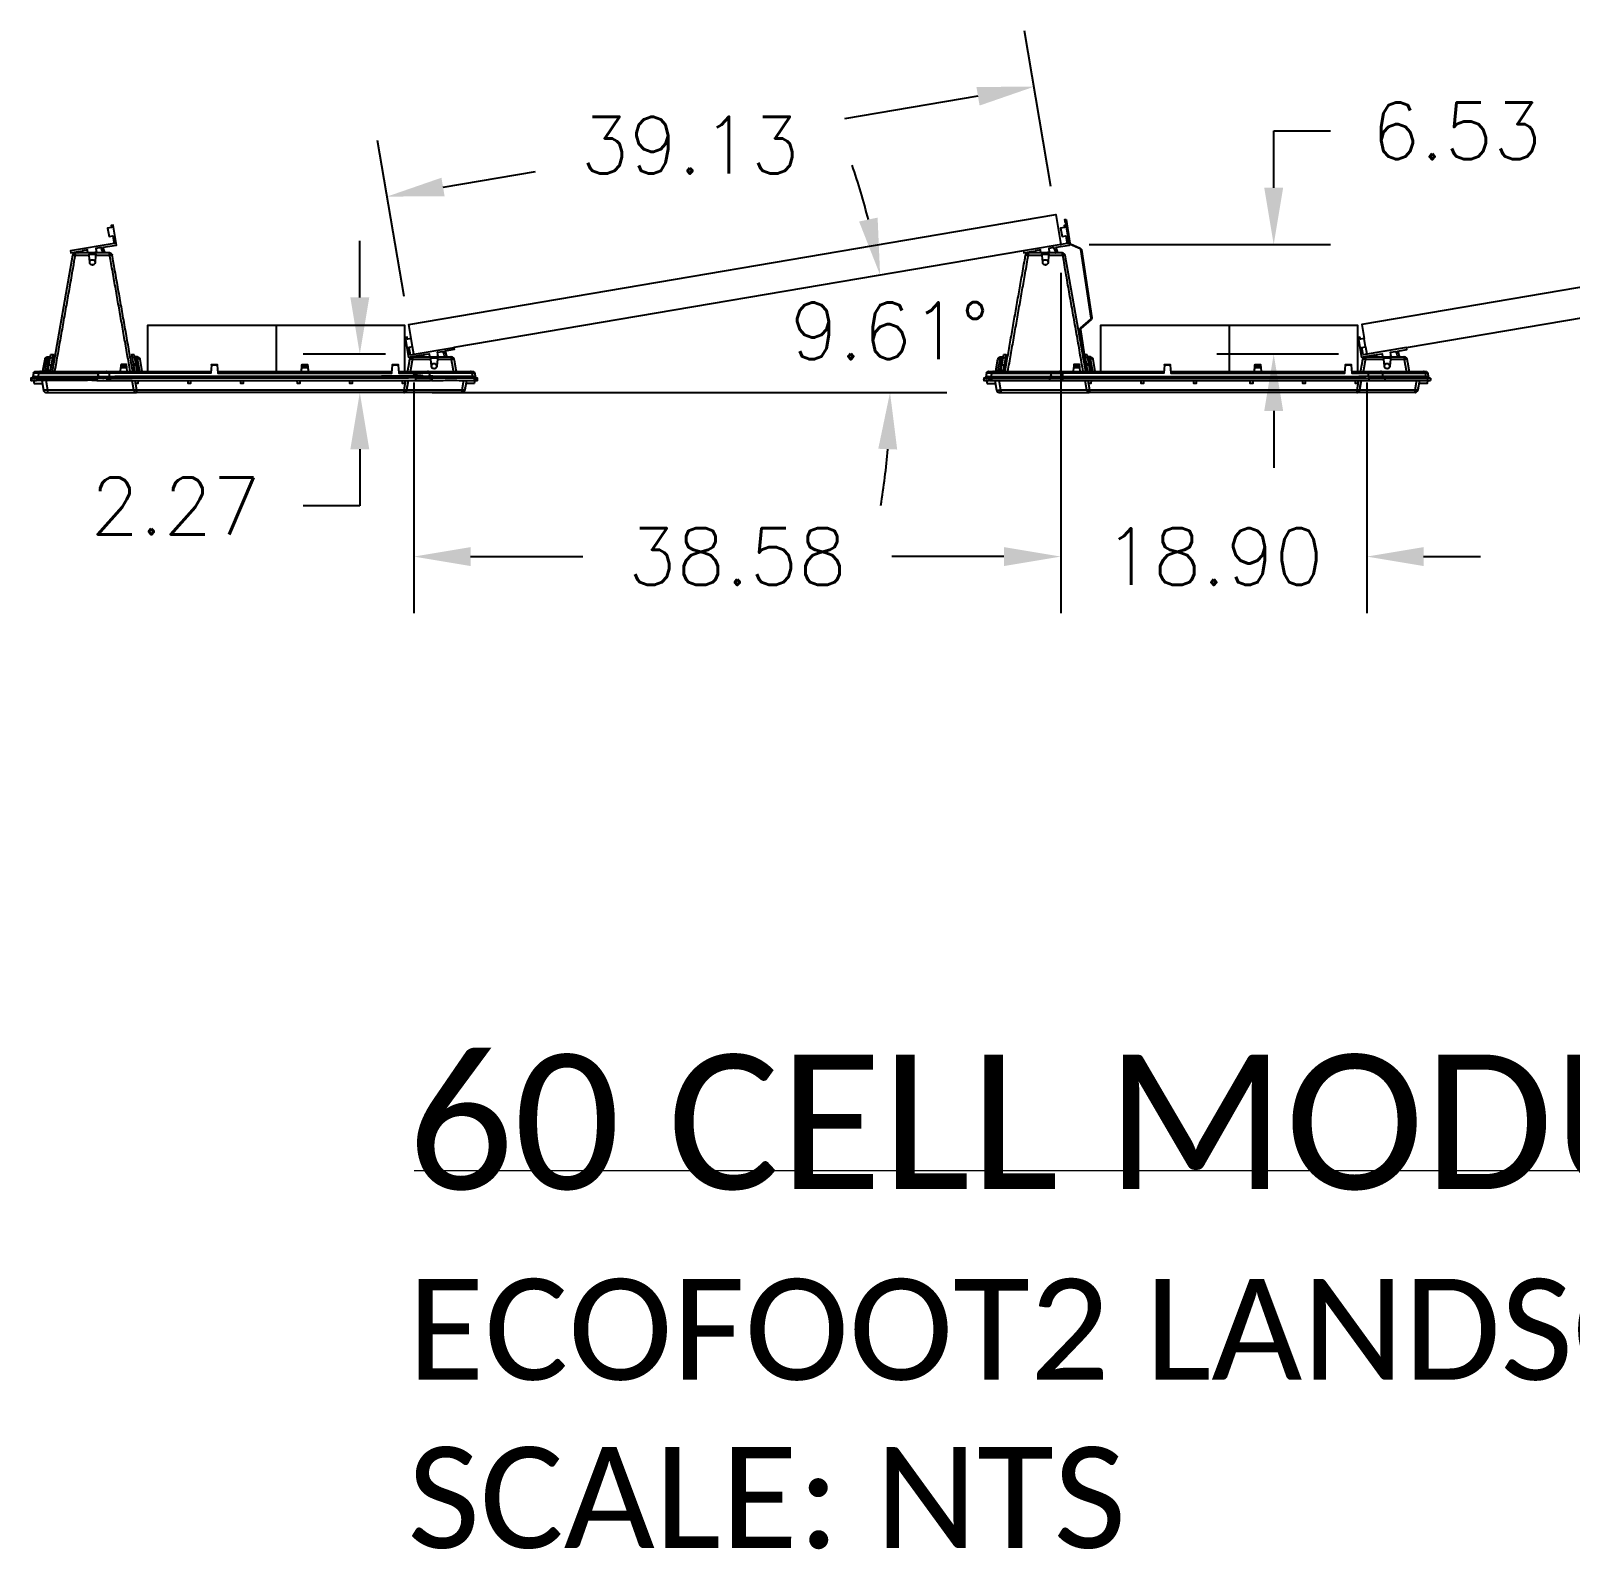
# Model space of a CAD drawing. Header units: feet. Extents: x 1518 to 2565, y 62 to 679.
# Drawn here: x 2068.6 to 2160.1, y 387.2 to 477.5 of the extents above; entities that cross this region are included whole.
import ezdxf

# ---------------------------------------------------------------- set-up
doc = ezdxf.new("R2010")
doc.units = ezdxf.units.FT
doc.header["$LTSCALE"] = 50
doc.header["$MEASUREMENT"] = 0
doc.layers.add('T-TEXT', color=1, linetype='Continuous', lineweight=20)
doc.styles.add('mytext', font='romans.shx')
doc.dimstyles.new('DECIMAL', dxfattribs={"dimscale": 27, "dimtxt": 0.125, "dimasz": 0.125, "dimexe": 0.125, "dimexo": 0.0625, "dimgap": 0.09, "dimtad": 0, "dimtih": 1, "dimtoh": 1, "dimzin": 4, "dimdsep": 46, "dimtxsty": 'mytext', "dimcen": 0, "dimazin": 3, "dimtfac": 1, "dimtofl": 0, "dimtmove": 0, "dimatfit": 3, "dimldrblk": 'DOT', "dimfxl": 1, "dimtolj": 1, "dimtzin": 0, "dimarcsym": 0})

# ---------------------------------------------------------------- blocks, each defined once
blk = doc.blocks.new('Z1')
at = {"color": 1, "linetype": 'Continuous'}
for p, q in [((20.858, -7.903), (54.724, -2.151)), ((-46.338, -6.576), (-46.338, -9.326)), ((10.302, -6.576), (10.302, -9.326)), ((18.417, -7.861), (18.492, -8.304)), ((-59.706, -8.951), (-59.765, -9.285)), ((-59.632, -8.524), (-59.759, -8.524)), ((-55.589, -9.326), (-55.568, -9.087)), ((-55.569, -9.096), (-55.209, -9.096)), ((-55.213, -9.046), (-55.564, -9.046)), ((-54.749, -8.524), (-54.875, -8.524)), ((-54.815, -8.869), (-54.688, -8.869)), ((-54.673, -8.951), (-54.801, -8.951)), ((-50.189, -9.096), (-50.189, -9.096)), ((-44.809, -9.096), (-44.449, -9.096)), ((-44.453, -9.046), (-44.804, -9.046)), ((-39.429, -9.096), (-39.429, -9.096)), ((-38.198, -8.451), (-35.95, -8.451)), ((-3.066, -8.951), (-3.125, -9.285)), ((-2.992, -8.524), (-3.119, -8.524)), ((1.051, -9.326), (1.072, -9.087)), ((1.071, -9.096), (1.431, -9.096)), ((1.427, -9.046), (1.076, -9.046)), ((1.891, -8.524), (1.765, -8.524)), ((1.825, -8.869), (1.952, -8.869)), ((1.967, -8.951), (1.839, -8.951)), ((6.451, -9.096), (6.451, -9.096)), ((11.831, -9.096), (12.191, -9.096)), ((17.211, -9.096), (17.211, -9.096)), ((18.442, -8.451), (20.69, -8.451)), ((-60.268, -9.856), (-60.167, -10.431)), ((-59.896, -10.431), (-59.997, -9.856)), ((-49.809, -9.326), (-39.449, -9.326)), ((6.831, -9.326), (17.191, -9.326)), ((17.591, -9.326), (18.585, -9.326)), ((19.553, -9.731), (19.555, -9.856)), ((19.553, -9.731), (22.104, -9.731)), ((22.104, -9.731), (22.106, -9.856)), ((22.266, -9.731), (22.268, -9.856)), ((-54.789, -10.431), (-59.896, -10.431)), ((-59.896, -10.576), (-54.66, -10.576))]:
    blk.add_line(p, q, dxfattribs=at)
for points in [[(-38.307, -7.368), (-38.449, -6.53), (0, 0), (0.301, -1.775)], [(56.941, -1.775), (56.64, 0), (18.191, -6.53), (18.333, -7.368)], [(-57.52, -2.281), (-57.55, -2.102), (-57.866, -2.156), (-57.871, -2.281)], [(-0.88, -2.281), (-0.91, -2.102), (-1.226, -2.156), (-1.231, -2.281)], [(-53.963, -9.326), (-53.963, -6.576), (-46.338, -6.576), (-38.713, -6.576), (-38.713, -9.326)], [(-38.223, -7.861), (-38.307, -7.368), (-38.534, -7.406), (-38.555, -7.283), (-38.673, -7.303), (-38.473, -8.481), (-37.677, -8.346), (-37.682, -8.451)], [(2.677, -9.326), (2.677, -6.576), (10.302, -6.576), (17.927, -6.576), (17.927, -9.326)], [(17.967, -7.303), (18.167, -8.481), (18.963, -8.346), (18.958, -8.451)], [(-38.148, -8.304), (-38.223, -7.861), (-38.45, -7.899), (-38.375, -8.343), (-35.782, -7.903)], [(-59.94, -8.467), (-59.943, -8.591), (-59.82, -8.591), (-59.791, -8.467)], [(-59.584, -8.951), (-59.706, -8.951), (-59.834, -8.951), (-59.759, -8.524), (-59.722, -8.317), (-59.595, -8.317), (-59.632, -8.524), (-59.707, -8.951)], [(-50.177, -8.962), (-50.218, -9.433), (-56.232, -9.433), (-56.232, -9.326)], [(-55.189, -9.326), (-55.209, -9.096), (-55.213, -9.046), (-55.22, -8.97), (-55.558, -8.97)], [(-54.735, -9.326), (-54.801, -8.951), (-54.923, -8.951)], [(-54.8, -8.951), (-54.815, -8.869), (-54.875, -8.524), (-54.912, -8.317), (-54.785, -8.317), (-54.749, -8.524), (-54.688, -8.869), (-54.673, -8.951), (-54.607, -9.326)], [(-54.717, -8.467), (-54.687, -8.591), (-54.558, -9.326)], [(-49.841, -8.962), (-50.177, -8.962), (-50.173, -8.921), (-49.844, -8.921), (-49.841, -8.962), (-49.799, -9.433), (-39.458, -9.433), (-39.417, -8.962)], [(-44.798, -8.97), (-44.793, -8.921), (-44.464, -8.921), (-44.46, -8.97)], [(-39.081, -8.962), (-39.417, -8.962), (-39.413, -8.921), (-39.084, -8.921), (-39.081, -8.962), (-39.039, -9.433), (-38.055, -9.433), (-38.055, -9.326)], [(-37.561, -8.451), (-37.556, -8.326), (-37.241, -8.272), (-37.21, -8.451)], [(-3.3, -8.467), (-3.303, -8.591), (-3.18, -8.591), (-3.151, -8.467)], [(-2.944, -8.951), (-3.066, -8.951), (-3.194, -8.951), (-3.119, -8.524), (-3.082, -8.317), (-2.955, -8.317), (-2.992, -8.524), (-3.067, -8.951)], [(6.463, -8.962), (6.422, -9.433), (0.408, -9.433), (0.408, -9.326)], [(1.451, -9.326), (1.431, -9.096), (1.427, -9.046), (1.42, -8.97), (1.082, -8.97)], [(1.905, -9.326), (1.839, -8.951), (1.717, -8.951)], [(1.84, -8.951), (1.825, -8.869), (1.765, -8.524), (1.728, -8.317), (1.855, -8.317), (1.891, -8.524), (1.952, -8.869), (1.967, -8.951), (2.033, -9.326)], [(1.923, -8.467), (1.953, -8.591), (2.082, -9.326)], [(6.799, -8.962), (6.463, -8.962), (6.467, -8.921), (6.796, -8.921), (6.799, -8.962), (6.841, -9.433), (17.182, -9.433), (17.223, -8.962)], [(12.187, -9.046), (11.836, -9.046), (11.842, -8.97), (12.18, -8.97), (12.187, -9.046), (12.191, -9.096), (12.211, -9.326)], [(11.842, -8.97), (11.847, -8.921), (12.176, -8.921), (12.18, -8.97)], [(17.559, -8.962), (17.223, -8.962), (17.227, -8.921), (17.556, -8.921), (17.559, -8.962), (17.601, -9.433), (18.585, -9.433), (18.585, -9.326), (19.317, -9.326)], [(19.079, -8.451), (19.084, -8.326), (19.399, -8.272), (19.43, -8.451)], [(-60.753, -9.856), (-60.719, -10.051), (-60.234, -10.051)], [(-54.542, -9.856), (-54.544, -10.051), (-54.684, -10.051), (-54.685, -9.856)], [(-51.418, -9.856), (-51.42, -10.051), (-51.56, -10.051), (-51.561, -9.856)], [(-48.294, -9.856), (-48.296, -10.051), (-48.436, -10.051), (-48.437, -9.856)], [(-44.932, -9.856), (-44.933, -10.051), (-45.073, -10.051), (-45.075, -9.856)], [(-41.808, -9.856), (-41.809, -10.051), (-41.949, -10.051), (-41.951, -9.856)], [(-39.049, -9.326), (-38.055, -9.326), (-37.323, -9.326)], [(-38.684, -9.856), (-38.685, -10.051), (-38.825, -10.051), (-38.827, -9.856)], [(-38.651, -9.856), (-38.752, -10.431), (-38.752, -10.576)], [(-34.533, -9.856), (-34.568, -10.051), (-35.053, -10.051)], [(-4.113, -9.856), (-4.079, -10.051), (-3.594, -10.051)], [(2.098, -9.856), (2.096, -10.051), (1.956, -10.051), (1.955, -9.856)], [(5.222, -9.856), (5.22, -10.051), (5.08, -10.051), (5.079, -9.856)], [(8.346, -9.856), (8.344, -10.051), (8.204, -10.051), (8.203, -9.856)], [(11.708, -9.856), (11.707, -10.051), (11.567, -10.051), (11.565, -9.856)], [(14.832, -9.856), (14.831, -10.051), (14.691, -10.051), (14.689, -9.856)], [(17.956, -9.856), (17.955, -10.051), (17.815, -10.051), (17.813, -9.856)], [(17.989, -9.856), (17.888, -10.431), (17.888, -10.576)], [(22.107, -9.856), (22.072, -10.051), (21.587, -10.051)]]:
    blk.add_lwpolyline(points, dxfattribs=at)
for points in [[(-56.517, -2.281, 0.069145), (-56.566, -2.083), (-56.621, -1.944), (-55.825, -1.809), (-56.025, -0.631), (-56.143, -0.651), (-56.123, -0.774), (-56.349, -0.813), (-56.266, -1.306), (-56.039, -1.267), (-55.963, -1.711), (-58.556, -2.151), (-58.536, -2.27), (-57.987, -2.176), (-57.991, -2.281)], [(0.123, -2.281, 0.069145), (0.074, -2.083), (0.019, -1.944), (0.815, -1.809), (0.615, -0.631), (0.497, -0.651), (0.517, -0.774), (0.291, -0.813), (0.374, -1.306), (0.601, -1.267), (0.677, -1.711), (-1.916, -2.151), (-1.896, -2.27), (-1.347, -2.176), (-1.351, -2.281)], [(-58.249, -2.281, 0.36397), (-58.436, -2.438), (-59.65, -9.326)], [(-57.448, -2.438), (-58.288, -2.438, 0.16314), (-58.436, -2.438)], [(-57.413, -2.842, 0.003531), (-57.412, -2.835, -0.956522), (-57.095, -2.835, 0.003531), (-57.095, -2.842)], [(-56.072, -2.438, 0.16314), (-56.219, -2.438), (-57.06, -2.438)], [(-1.916, -2.151), (-35.782, -7.903), (-35.762, -8.021), (-36.311, -8.114), (-36.256, -8.253, -0.069145), (-36.208, -8.451)], [(-0.808, -2.438), (-1.648, -2.438, 0.16314), (-1.796, -2.438)], [(-0.773, -2.842, 0.003531), (-0.772, -2.835, -0.956522), (-0.455, -2.835, 0.003531), (-0.455, -2.842)], [(0.568, -2.438, 0.16314), (0.421, -2.438), (-0.42, -2.438)], [(1.783, -9.326), (0.568, -2.438, 0.36397), (0.381, -2.281)], [(20.432, -8.451, 0.069145), (20.384, -8.253), (20.329, -8.114), (20.878, -8.021), (20.858, -7.903), (18.265, -8.343), (18.19, -7.899), (18.417, -7.861), (18.333, -7.368), (18.106, -7.406), (18.085, -7.283), (17.967, -7.303)], [(-60.242, -9.326, 0.36397), (-60.193, -9.285), (-60.071, -8.591), (-60.068, -8.574, -0.36397), (-59.94, -8.467), (-59.791, -8.467, 0.36397), (-59.742, -8.426)], [(-60.065, -9.326), (-60.065, -9.285), (-59.942, -9.285), (-59.942, -9.326, 0.36397), (-59.893, -9.285, -0.16314), (-59.942, -9.285), (-59.82, -8.591, 0.16314), (-59.771, -8.591)], [(-59.778, -9.326, 0.060189), (-59.765, -9.285, 0.16314), (-59.893, -9.285), (-59.834, -8.951)], [(-54.435, -9.326), (-54.565, -8.591), (-54.568, -8.467), (-54.717, -8.467, -0.36397), (-54.766, -8.426)], [(-54.437, -8.591, 0.16314), (-54.565, -8.591), (-54.687, -8.591, -0.16314), (-54.737, -8.591)], [(-54.568, -8.467, -0.36397), (-54.44, -8.574), (-54.437, -8.591), (-54.307, -9.326)], [(-37.138, -8.608), (-38.238, -8.608, 0.16314), (-38.385, -8.608)], [(-37.103, -9.012, 0.003531), (-37.103, -9.005, -0.956522), (-36.785, -9.005, 0.003531), (-36.785, -9.012)], [(-35.763, -8.608, 0.16314), (-35.911, -8.608), (-36.75, -8.608)], [(-3.602, -9.326, 0.36397), (-3.553, -9.285), (-3.431, -8.591), (-3.428, -8.574, -0.36397), (-3.3, -8.467), (-3.151, -8.467, 0.36397), (-3.102, -8.426)], [(-3.425, -9.326), (-3.425, -9.285), (-3.302, -9.285), (-3.302, -9.326, 0.36397), (-3.253, -9.285, -0.16314), (-3.302, -9.285), (-3.18, -8.591, 0.16314), (-3.131, -8.591)], [(-3.138, -9.326, 0.060189), (-3.125, -9.285, 0.16314), (-3.253, -9.285), (-3.194, -8.951)], [(2.205, -9.326), (2.075, -8.591), (2.072, -8.467), (1.923, -8.467, -0.36397), (1.874, -8.426)], [(2.203, -8.591, 0.16314), (2.075, -8.591), (1.953, -8.591, -0.16314), (1.903, -8.591)], [(2.072, -8.467, -0.36397), (2.2, -8.574), (2.203, -8.591), (2.333, -9.326)], [(19.502, -8.608), (18.402, -8.608, 0.16314), (18.255, -8.608)], [(19.537, -9.012, 0.003531), (19.537, -9.005, -0.956522), (19.855, -9.005, 0.003531), (19.855, -9.012)], [(20.877, -8.608, 0.16314), (20.729, -8.608), (19.89, -8.608)], [(-35.191, -9.856), (-35.292, -10.431), (-38.58, -10.431, -0.36397), (-38.752, -10.576), (-54.617, -10.576), (-54.617, -10.431), (-54.718, -9.856)], [(-38.548, -10.25, 0.058227), (-38.536, -10.21), (-38.474, -9.856)], [(-3.628, -9.856), (-3.527, -10.431, 0.36397), (-3.354, -10.576), (-3.256, -10.576)], [(2.023, -10.576, -0.36397), (1.851, -10.431), (-3.256, -10.431), (-3.357, -9.856)], [(21.449, -9.856), (21.348, -10.431), (18.06, -10.431, -0.36397), (17.888, -10.576), (2.023, -10.576), (2.023, -10.431), (1.922, -9.856)], [(18.092, -10.25, 0.058227), (18.104, -10.21), (18.166, -9.856)]]:
    blk.add_lwpolyline(points, format="xyb", dxfattribs=at)
for points in [[(0.617, -0.284), (0.832, -1.696, 0.258618), (0.871, -1.747), (1.461, -2.001, -0.258618), (1.523, -2.081), (2.142, -6.147, -0.258618), (2.107, -6.241), (1.489, -6.772, 0.258618), (1.466, -6.832), (1.75, -8.694), (1.673, -8.705), (1.641, -8.494), (1.675, -8.489), (1.702, -8.667), (1.712, -8.665), (1.433, -6.837, -0.258618), (1.467, -6.746), (2.085, -6.216, 0.258618), (2.109, -6.152), (1.489, -2.086, 0.258618), (1.448, -2.032), (0.858, -1.778, -0.258618), (0.798, -1.701), (0.588, -0.322), (0.579, -0.324), (0.606, -0.502), (0.572, -0.507), (0.54, -0.295)], [(-57.448, -2.438), (-57.455, -2.358), (-57.053, -2.358), (-57.06, -2.438), (-57.094, -2.828, 0.010708), (-57.095, -2.849, -0.956522), (-57.412, -2.849, 0.010708), (-57.414, -2.828)], [(-0.808, -2.438), (-0.815, -2.358), (-0.413, -2.358), (-0.42, -2.438), (-0.454, -2.828, 0.010708), (-0.455, -2.849, -0.956522), (-0.772, -2.849, 0.010708), (-0.774, -2.828)], [(-37.138, -8.608), (-37.145, -8.528), (-36.743, -8.528), (-36.75, -8.608), (-36.784, -8.998, 0.010708), (-36.785, -9.019, -0.956522), (-37.103, -9.019, 0.010708), (-37.104, -8.998)], [(19.502, -8.608), (19.495, -8.528), (19.897, -8.528), (19.89, -8.608), (19.856, -8.998, 0.010708), (19.855, -9.019, -0.956522), (19.537, -9.019, 0.010708), (19.536, -8.998)]]:
    blk.add_lwpolyline(points, format="xyb", close=True, dxfattribs=at)
at = {"color": 1, "linetype": 'Continuous', "flags": 128}
for points in [[(-56.638, -2.281), (-56.649, -2.219), (-56.677, -2.127), (-56.742, -1.965), (-57.057, -2.018), (-57.019, -2.245), (-57.23, -2.281)], [(0.002, -2.281), (-0.009, -2.219), (-0.037, -2.127), (-0.102, -1.965), (-0.417, -2.018), (-0.379, -2.245), (-0.59, -2.281)], [(-36.92, -8.451), (-36.709, -8.415), (-36.748, -8.188), (-36.432, -8.135), (-36.368, -8.297), (-36.339, -8.389), (-36.329, -8.451)], [(19.72, -8.451), (19.931, -8.415), (19.892, -8.188), (20.208, -8.135), (20.272, -8.297), (20.301, -8.389), (20.311, -8.451)], [(-38.479, -9.856), (-38.58, -10.431), (-38.584, -10.436), (-38.595, -10.44), (-38.611, -10.443), (-38.632, -10.443), (-38.658, -10.443), (-38.688, -10.44), (-38.719, -10.436), (-38.752, -10.431), (-54.617, -10.431), (-54.65, -10.436), (-54.681, -10.44), (-54.711, -10.443), (-54.737, -10.443), (-54.758, -10.443), (-54.774, -10.44), (-54.785, -10.436), (-54.789, -10.431), (-54.891, -9.856)], [(18.161, -9.856), (18.06, -10.431), (18.056, -10.436), (18.045, -10.44), (18.029, -10.443), (18.008, -10.443), (17.982, -10.443), (17.952, -10.44), (17.921, -10.436), (17.888, -10.431), (2.023, -10.431), (1.99, -10.436), (1.959, -10.44), (1.929, -10.443), (1.903, -10.443), (1.882, -10.443), (1.866, -10.44), (1.855, -10.436), (1.851, -10.431), (1.749, -9.856)], [(-54.657, -10.571), (-54.658, -10.573), (-54.66, -10.576), (-54.66, -10.571)], [(-35.12, -10.431), (-35.124, -10.436), (-35.135, -10.44), (-35.151, -10.443), (-35.172, -10.443), (-35.198, -10.443), (-35.228, -10.44), (-35.259, -10.436), (-35.292, -10.431), (-35.292, -10.576)], [(1.983, -10.571), (1.982, -10.573), (1.98, -10.576), (1.98, -10.571)], [(21.52, -10.431), (21.516, -10.436), (21.505, -10.44), (21.489, -10.443), (21.468, -10.443), (21.442, -10.443), (21.412, -10.44), (21.381, -10.436), (21.348, -10.431), (21.348, -10.576)]]:
    blk.add_lwpolyline(points, dxfattribs=at)
at = {"color": 1, "linetype": 'Continuous'}
for centre, radius, start, end in [((-57.254, -2.356), 0.62, 261.10669, 278.89331), ((-0.614, -2.356), 0.62, 261.1063, 278.8937), ((-36.944, -8.526), 0.62, 261.10626, 278.89374), ((19.696, -8.526), 0.62, 261.10633, 278.89367), ((-34.372, -9.601), 0.13, 190, 269.03818), ((-54.617, -10.401), 0.175, 190, 270), ((-38.538, -10.217), 0.00775, 71.46881, 108.53119), ((18.102, -10.217), 0.00775, 71.46881, 108.53119)]:
    blk.add_arc(centre, radius, start, end, dxfattribs=at)
for points, weights, degree, knots in [([(-54.857, -9.326), (-55.464, -5.882), (-56.072, -2.438), (-56.099, -2.281), (-56.259, -2.281), (-57.254, -2.281), (-58.249, -2.281), (-58.282, -2.281), (-58.288, -2.438), (-58.895, -5.882), (-59.503, -9.326)], [1, 1, 1, 0.766044443119, 1, 1, 1, 0.766044443119, 1, 1, 1], 2, [0, 0, 0, 1, 1, 2.396263, 2.396263, 3.396263, 3.396263, 4.792527, 4.792527, 5.792527, 5.792527, 5.792527]), ([(-55.005, -9.326), (-55.612, -5.882), (-56.219, -2.438), (-56.225, -2.281), (-56.259, -2.281)], [1, 1, 1, 0.766044443119, 1], 2, [0, 0, 0, 1, 1, 2.396263, 2.396263, 2.396263]), ([(-3.01, -9.326), (-2.403, -5.882), (-1.796, -2.438), (-1.768, -2.281), (-1.609, -2.281), (-1.642, -2.281), (-1.648, -2.438), (-2.255, -5.882), (-2.863, -9.326)], [1, 1, 1, 0.766044443119, 1, 0.766044443119, 1, 1, 1], 2, [0, 0, 0, 1, 1, 2.396263, 2.396263, 3.792527, 3.792527, 4.792527, 4.792527, 4.792527]), ([(1.635, -9.326), (1.028, -5.882), (0.421, -2.438), (0.415, -2.281), (0.381, -2.281), (-0.614, -2.281), (-1.609, -2.281)], [1, 1, 1, 0.766044443119, 1, 1, 1], 2, [0, 0, 0, 1, 1, 2.396263, 2.396263, 3.396263, 3.396263, 3.396263]), ([(-60.193, -9.285), (-60.194, -9.293), (-60.065, -9.285), (-60.004, -8.938), (-59.943, -8.591), (-60.007, -8.57), (-60.071, -8.591)], [1, 0.717688543035, 1, 1, 1, 0.948150802533, 1], 2, [0, 0, 0, 1.540638, 1.540638, 2.540638, 2.540638, 3.187499, 3.187499, 3.187499]), ([(-38.512, -9.326), (-38.449, -8.967), (-38.385, -8.608), (-38.358, -8.451), (-38.198, -8.451), (-38.232, -8.451), (-38.238, -8.608), (-38.301, -8.967), (-38.364, -9.326)], [1, 1, 1, 0.766044443119, 1, 0.766044443119, 1, 1, 1], 2, [0, 0, 0, 1, 1, 2.396263, 2.396263, 3.792527, 3.792527, 4.792527, 4.792527, 4.792527]), ([(-35.784, -9.326), (-35.847, -8.967), (-35.911, -8.608), (-35.916, -8.451), (-35.95, -8.451), (-35.791, -8.451), (-35.763, -8.608), (-35.7, -8.967), (-35.636, -9.326)], [1, 1, 1, 0.766044443119, 1, 0.766044443119, 1, 1, 1], 2, [0, 0, 0, 1, 1, 2.396263, 2.396263, 3.792527, 3.792527, 4.792527, 4.792527, 4.792527]), ([(-3.553, -9.285), (-3.554, -9.293), (-3.425, -9.285), (-3.364, -8.938), (-3.303, -8.591), (-3.367, -8.57), (-3.431, -8.591)], [1, 0.717688543035, 1, 1, 1, 0.948150802533, 1], 2, [0, 0, 0, 1.540638, 1.540638, 2.540638, 2.540638, 3.187499, 3.187499, 3.187499]), ([(18.128, -9.326), (18.191, -8.967), (18.255, -8.608), (18.282, -8.451), (18.442, -8.451), (18.408, -8.451), (18.402, -8.608), (18.339, -8.967), (18.276, -9.326)], [1, 1, 1, 0.766044443119, 1, 0.766044443119, 1, 1, 1], 2, [0, 0, 0, 1, 1, 2.396263, 2.396263, 3.792527, 3.792527, 4.792527, 4.792527, 4.792527]), ([(20.856, -9.326), (20.793, -8.967), (20.729, -8.608), (20.724, -8.451), (20.69, -8.451), (20.849, -8.451), (20.877, -8.608), (20.94, -8.967), (21.004, -9.326)], [1, 1, 1, 0.766044443119, 1, 0.766044443119, 1, 1, 1], 2, [0, 0, 0, 1, 1, 2.396263, 2.396263, 3.792527, 3.792527, 4.792527, 4.792527, 4.792527]), ([(-60.753, -9.433), (-60.765, -9.497), (-60.776, -9.56), (-60.787, -9.624), (-60.798, -9.688), (-60.848, -9.73), (-60.913, -9.731), (-60.914, -9.773), (-60.914, -9.814), (-60.915, -9.856), (-60.914, -9.856), (-60.912, -9.856), (-60.901, -9.856), (-60.88, -9.856), (-60.848, -9.856), (-60.821, -9.856), (-60.804, -9.856), (-60.777, -9.856), (-60.736, -9.856), (-60.67, -9.856), (-60.607, -9.856), (-60.553, -9.856), (-60.552, -9.814), (-60.552, -9.773), (-60.551, -9.731), (-59.366, -9.731), (-58.18, -9.731), (-56.994, -9.731), (-56.942, -9.72), (-56.908, -9.677), (-56.909, -9.624), (-56.726, -9.626), (-56.494, -9.626), (-56.245, -9.624), (-56.241, -9.56), (-56.237, -9.497), (-56.232, -9.433), (-56.481, -9.431), (-56.713, -9.431), (-56.896, -9.433)], [1, 1, 1, 1, 0.847608414709, 0.847608414709, 1, 1, 1, 1, 1, 1, 1, 1, 1, 1, 1, 1, 1, 1, 1, 1, 1, 1, 1, 1, 1, 1, 0.847507668467, 0.847507668467, 1, 0.956274214616, 0.956274214616, 1, 1, 1, 1, 0.956274214616, 0.956274214616, 1], 3, [0, 0, 0, 0, 1, 1, 1, 2.379476, 2.379476, 2.379476, 3.379476, 3.379476, 3.379476, 3.629975, 3.795632, 3.880249, 4.379476, 4.379476, 4.379476, 4.629379, 4.79446, 4.879451, 5.379476, 5.379476, 5.379476, 6.379476, 6.379476, 6.379476, 7.379476, 7.379476, 7.379476, 8.759428, 8.759428, 8.759428, 9.487815, 9.487815, 9.487815, 10.487815, 10.487815, 10.487815, 11.216202, 11.216202, 11.216202, 11.216202]), ([(-60.913, -9.731), (-60.911, -9.731), (-60.908, -9.731), (-60.881, -9.731), (-60.829, -9.731), (-60.748, -9.731), (-60.654, -9.731), (-60.586, -9.731), (-60.551, -9.731), (-60.499, -9.72), (-60.465, -9.677), (-60.466, -9.624), (-59.281, -9.624), (-58.095, -9.624), (-56.909, -9.624), (-56.905, -9.56), (-56.901, -9.497), (-56.896, -9.433)], [1, 1, 1, 1, 1, 1, 1, 1, 1, 0.847507668467, 0.847507668467, 1, 1, 1, 1, 1, 1, 1], 3, [0, 0, 0, 0, 0.141275, 0.284533, 0.483576, 0.688392, 0.8429, 1, 1, 1, 2.379951, 2.379951, 2.379951, 3.379951, 3.379951, 3.379951, 4.379951, 4.379951, 4.379951, 4.379951]), ([(-60.787, -9.624), (-60.788, -9.628), (-60.466, -9.624), (-60.45, -9.529), (-60.433, -9.433), (-58.665, -9.433), (-56.896, -9.433), (-56.899, -9.343), (-56.81, -9.326)], [1, 0.917666886894, 1, 1, 1, 1, 1, 0.763062833851, 1], 2, [0, 0, 0, 0.817256, 0.817256, 1.817256, 1.817256, 2.817256, 2.817256, 4.222771, 4.222771, 4.222771]), ([(-60.346, -9.326), (-60.435, -9.343), (-60.433, -9.433), (-60.753, -9.429), (-60.753, -9.433), (-60.735, -9.326), (-60.625, -9.326), (-60.486, -9.326), (-60.346, -9.326), (-58.578, -9.326), (-56.81, -9.326), (-56.521, -9.326), (-56.232, -9.326), (-53.221, -9.326), (-50.209, -9.326)], [1, 0.763062833851, 1, 0.917666886894, 1, 0.766044443119, 1, 1, 1, 1, 1, 1, 1, 1, 1], 2, [0, 0, 0, 1.405515, 1.405515, 2.222771, 2.222771, 3.619034, 3.619034, 4.619034, 4.619034, 5.619034, 5.619034, 6.619034, 6.619034, 7.619034, 7.619034, 7.619034]), ([(-34.413, -9.856), (-34.418, -9.856), (-34.431, -9.856), (-34.452, -9.856), (-34.478, -9.856), (-34.503, -9.856), (-34.524, -9.856), (-34.534, -9.856), (-34.525, -9.856), (-34.502, -9.856), (-34.475, -9.856), (-34.45, -9.856), (-34.43, -9.856), (-34.419, -9.856), (-34.413, -9.856), (-34.408, -9.856), (-34.397, -9.856), (-34.386, -9.856), (-34.377, -9.856), (-34.373, -9.856), (-34.372, -9.856), (-34.372, -9.856), (-34.372, -9.814), (-34.373, -9.773), (-34.374, -9.731), (-34.376, -9.731), (-34.382, -9.731), (-34.42, -9.731), (-34.472, -9.731), (-34.515, -9.731), (-34.536, -9.731), (-34.596, -9.726), (-34.638, -9.683), (-34.643, -9.624), (-35.494, -9.624), (-36.344, -9.624), (-37.195, -9.624), (-37.201, -9.56), (-37.207, -9.497), (-37.214, -9.433), (-37.397, -9.429), (-37.703, -9.429), (-38.055, -9.433), (-38.048, -9.497), (-38.042, -9.56), (-38.036, -9.624), (-44.106, -9.624), (-50.175, -9.624), (-56.245, -9.624), (-56.245, -9.659), (-56.245, -9.695), (-56.245, -9.731), (-56.308, -9.731), (-56.433, -9.731), (-56.614, -9.731), (-56.768, -9.731), (-56.895, -9.731), (-56.961, -9.731), (-56.994, -9.731), (-56.995, -9.773), (-56.995, -9.814), (-56.996, -9.856), (-58.181, -9.856), (-59.367, -9.856), (-60.553, -9.856)], [1, 1, 1, 1, 1, 1, 1, 1, 1, 1, 1, 1, 1, 1, 1, 1, 1, 1, 1, 1, 1, 1, 1, 1, 1, 1, 1, 1, 1, 1, 1, 0.843685545483, 0.843685545483, 1, 1, 1, 1, 1, 1, 1, 0.917340571837, 0.917340571837, 1, 1, 1, 1, 1, 1, 1, 1, 1, 1, 1, 1, 1, 1, 1, 1, 1, 1, 1, 1, 1, 1, 1], 3, [0, 0, 0, 0, 0.180038, 0.438369, 0.599838, 0.799881, 1, 1, 1, 1.180357, 1.438824, 1.600133, 1.800076, 2, 2, 2, 2.180038, 2.438369, 2.599838, 2.799881, 3, 3, 3, 4, 4, 4, 4.287507, 4.568114, 4.785564, 5, 5, 5, 6.397869, 6.397869, 6.397869, 7.397869, 7.397869, 7.397869, 8.397869, 8.397869, 8.397869, 9.404406, 9.404406, 9.404406, 10.404406, 10.404406, 10.404406, 11.404406, 11.404406, 11.404406, 12.404406, 12.404406, 12.404406, 12.631449, 12.861487, 13.085048, 13.245839, 13.404406, 13.404406, 13.404406, 14.404406, 14.404406, 14.404406, 15.404406, 15.404406, 15.404406, 15.404406]), ([(-38.036, -9.856), (-38.019, -9.856), (-37.977, -9.856), (-37.92, -9.856), (-37.862, -9.856), (-37.809, -9.856), (-37.772, -9.856), (-37.754, -9.856), (-37.737, -9.856), (-37.697, -9.856), (-37.643, -9.856), (-37.589, -9.856), (-37.541, -9.856), (-37.507, -9.856), (-37.491, -9.856), (-37.476, -9.856), (-37.44, -9.856), (-37.393, -9.856), (-37.346, -9.856), (-37.305, -9.856), (-37.277, -9.856), (-37.263, -9.856), (-37.251, -9.856), (-37.221, -9.856), (-37.184, -9.856), (-37.147, -9.856), (-37.116, -9.856), (-37.096, -9.856), (-37.085, -9.856), (-36.235, -9.856), (-35.385, -9.856), (-34.534, -9.856), (-34.535, -9.814), (-34.535, -9.773), (-34.536, -9.731), (-35.386, -9.731), (-36.237, -9.731), (-37.087, -9.731), (-37.147, -9.726), (-37.19, -9.683), (-37.195, -9.624), (-37.378, -9.628), (-37.683, -9.628), (-38.036, -9.624), (-38.036, -9.659), (-38.036, -9.695), (-38.036, -9.731), (-44.106, -9.731), (-50.175, -9.731), (-56.245, -9.731), (-56.245, -9.773), (-56.245, -9.814), (-56.245, -9.856)], [1, 1, 1, 1, 1, 1, 1, 1, 1, 1, 1, 1, 1, 1, 1, 1, 1, 1, 1, 1, 1, 1, 1, 1, 1, 1, 1, 1, 1, 1, 1, 1, 1, 1, 1, 1, 1, 1, 0.843685545483, 0.843685545483, 1, 0.917340571837, 0.917340571837, 1, 1, 1, 1, 1, 1, 1, 1, 1, 1], 3, [0, 0, 0, 0, 0.180622, 0.439236, 0.60041, 0.800263, 1, 1, 1, 1.180338, 1.438824, 1.600138, 1.800079, 2, 2, 2, 2.18002, 2.438364, 2.599833, 2.799876, 3, 3, 3, 3.17972, 3.437948, 3.599567, 3.799702, 4, 4, 4, 5, 5, 5, 6, 6, 6, 7, 7, 7, 8.397869, 8.397869, 8.397869, 9.404406, 9.404406, 9.404406, 10.404406, 10.404406, 10.404406, 11.404406, 11.404406, 11.404406, 12.404406, 12.404406, 12.404406, 12.404406]), ([(-35.019, -9.856), (-35.069, -10.144), (-35.12, -10.431), (-35.146, -10.576), (-35.292, -10.576), (-37.002, -10.576), (-38.712, -10.576), (-38.711, -10.576), (-38.71, -10.571)], [1, 1, 1, 0.766044443119, 1, 1, 1, 0.992682338542, 1], 2, [0, 0, 0, 1, 1, 2.396263, 2.396263, 3.396263, 3.396263, 3.638364, 3.638364, 3.638364]), ([(-37.214, -9.433), (-35.945, -9.433), (-34.677, -9.433), (-34.66, -9.529), (-34.643, -9.624), (-34.499, -9.625), (-34.5, -9.624), (-34.516, -9.529), (-34.533, -9.433), (-34.552, -9.326), (-34.661, -9.326), (-34.724, -9.326), (-34.786, -9.326), (-36.055, -9.326), (-37.323, -9.326), (-37.222, -9.333), (-37.214, -9.433)], [1, 1, 1, 1, 1, 0.963942700761, 1, 1, 1, 0.766044443119, 1, 1, 1, 1, 1, 0.758943625834, 1], 2, [0, 0, 0, 1, 1, 2, 2, 2.53871, 2.53871, 3.53871, 3.53871, 4.934974, 4.934974, 5.934974, 5.934974, 6.934974, 6.934974, 8.353188, 8.353188, 8.353188]), ([(-34.533, -9.433), (-34.533, -9.432), (-34.677, -9.433), (-34.685, -9.333), (-34.786, -9.326)], [1, 0.963942700761, 1, 0.758943625835, 1], 2, [0, 0, 0, 0.53871, 0.53871, 1.956924, 1.956924, 1.956924]), ([(-4.113, -9.433), (-4.125, -9.497), (-4.136, -9.56), (-4.147, -9.624), (-4.158, -9.688), (-4.208, -9.73), (-4.273, -9.731), (-4.274, -9.773), (-4.274, -9.814), (-4.275, -9.856), (-4.274, -9.856), (-4.272, -9.856), (-4.261, -9.856), (-4.24, -9.856), (-4.208, -9.856), (-4.181, -9.856), (-4.164, -9.856), (-4.137, -9.856), (-4.096, -9.856), (-4.03, -9.856), (-3.967, -9.856), (-3.913, -9.856), (-3.912, -9.814), (-3.912, -9.773), (-3.911, -9.731), (-2.726, -9.731), (-1.54, -9.731), (-0.354, -9.731), (-0.302, -9.72), (-0.268, -9.677), (-0.269, -9.624), (-0.086, -9.626), (0.146, -9.626), (0.395, -9.624), (6.465, -9.624), (12.534, -9.624), (18.604, -9.624), (18.598, -9.56), (18.592, -9.497), (18.585, -9.433), (18.937, -9.429), (19.243, -9.429), (19.426, -9.433), (20.272, -9.433), (21.118, -9.433), (21.963, -9.433), (21.974, -9.497), (21.985, -9.56), (21.997, -9.624), (22.092, -9.625), (22.141, -9.625), (22.14, -9.624)], [1, 1, 1, 1, 0.847608414709, 0.847608414709, 1, 1, 1, 1, 1, 1, 1, 1, 1, 1, 1, 1, 1, 1, 1, 1, 1, 1, 1, 1, 1, 1, 0.847507668466, 0.847507668466, 1, 0.956274214616, 0.956274214616, 1, 1, 1, 1, 1, 1, 1, 0.917340571837, 0.917340571837, 1, 1, 1, 1, 1, 1, 1, 0.975961800507, 0.975961800507, 1], 3, [0, 0, 0, 0, 1, 1, 1, 2.379476, 2.379476, 2.379476, 3.379476, 3.379476, 3.379476, 3.629975, 3.795632, 3.880249, 4.379476, 4.379476, 4.379476, 4.629379, 4.79446, 4.879451, 5.379476, 5.379476, 5.379476, 6.379476, 6.379476, 6.379476, 7.379476, 7.379476, 7.379476, 8.759428, 8.759428, 8.759428, 9.487815, 9.487815, 9.487815, 10.487815, 10.487815, 10.487815, 11.487815, 11.487815, 11.487815, 12.494352, 12.494352, 12.494352, 13.494352, 13.494352, 13.494352, 14.494352, 14.494352, 14.494352, 15.033062, 15.033062, 15.033062, 15.033062]), ([(-4.273, -9.731), (-4.271, -9.731), (-4.268, -9.731), (-4.241, -9.731), (-4.189, -9.731), (-4.108, -9.731), (-4.014, -9.731), (-3.946, -9.731), (-3.911, -9.731), (-3.859, -9.72), (-3.825, -9.677), (-3.826, -9.624), (-2.641, -9.624), (-1.455, -9.624), (-0.269, -9.624), (-0.265, -9.56), (-0.261, -9.497), (-0.256, -9.433), (-0.073, -9.431), (0.159, -9.431), (0.408, -9.433), (0.403, -9.497), (0.399, -9.56), (0.395, -9.624)], [1, 1, 1, 1, 1, 1, 1, 1, 1, 0.847507668467, 0.847507668467, 1, 1, 1, 1, 1, 1, 1, 0.956274214616, 0.956274214616, 1, 1, 1, 1], 3, [0, 0, 0, 0, 0.141275, 0.284533, 0.483576, 0.688392, 0.8429, 1, 1, 1, 2.379951, 2.379951, 2.379951, 3.379951, 3.379951, 3.379951, 4.379951, 4.379951, 4.379951, 5.108338, 5.108338, 5.108338, 6.108338, 6.108338, 6.108338, 6.108338]), ([(-4.147, -9.624), (-4.148, -9.628), (-3.826, -9.624), (-3.81, -9.529), (-3.793, -9.433), (-2.025, -9.433), (-0.256, -9.433), (-0.259, -9.343), (-0.17, -9.326)], [1, 0.917666886894, 1, 1, 1, 1, 1, 0.763062833851, 1], 2, [0, 0, 0, 0.817256, 0.817256, 1.817256, 1.817256, 2.817256, 2.817256, 4.222771, 4.222771, 4.222771]), ([(-3.706, -9.326), (-3.795, -9.343), (-3.793, -9.433), (-4.113, -9.429), (-4.113, -9.433), (-4.095, -9.326), (-3.985, -9.326), (-3.846, -9.326), (-3.706, -9.326), (-1.938, -9.326), (-0.17, -9.326), (0.119, -9.326), (0.408, -9.326), (3.419, -9.326), (6.431, -9.326)], [1, 0.76306283385, 1, 0.917666886894, 1, 0.766044443119, 1, 1, 1, 1, 1, 1, 1, 1, 1], 2, [0, 0, 0, 1.405515, 1.405515, 2.222771, 2.222771, 3.619034, 3.619034, 4.619034, 4.619034, 5.619034, 5.619034, 6.619034, 6.619034, 7.619034, 7.619034, 7.619034]), ([(21.621, -9.856), (21.571, -10.144), (21.52, -10.431), (21.494, -10.576), (21.348, -10.576), (19.638, -10.576), (17.928, -10.576), (17.929, -10.576), (17.93, -10.571)], [1, 1, 1, 0.766044443119, 1, 1, 1, 0.992682338452, 1], 2, [0, 0, 0, 1, 1, 2.396263, 2.396263, 3.396263, 3.396263, 3.638364, 3.638364, 3.638364]), ([(18.604, -9.731), (18.604, -9.695), (18.604, -9.659), (18.604, -9.624), (18.957, -9.628), (19.262, -9.628), (19.445, -9.624), (19.45, -9.683), (19.493, -9.726), (19.553, -9.731), (19.529, -9.731), (19.472, -9.731), (19.357, -9.731), (19.209, -9.731), (19.043, -9.731), (18.883, -9.731), (18.735, -9.731), (18.648, -9.731), (18.604, -9.731)], [1, 1, 1, 1, 0.917340571837, 0.917340571837, 1, 0.843685545483, 0.843685545483, 1, 1, 1, 1, 1, 1, 1, 1, 1, 1], 3, [0, 0, 0, 0, 1, 1, 1, 2.006537, 2.006537, 2.006537, 3.404406, 3.404406, 3.404406, 3.516887, 3.680936, 3.844979, 4.009248, 4.173521, 4.288962, 4.404406, 4.404406, 4.404406, 4.404406]), ([(19.445, -9.624), (20.296, -9.624), (21.146, -9.624), (21.997, -9.624), (22.002, -9.683), (22.044, -9.726), (22.104, -9.731), (22.125, -9.731), (22.168, -9.731), (22.22, -9.731), (22.258, -9.731), (22.264, -9.731), (22.266, -9.731), (22.201, -9.73), (22.152, -9.688), (22.14, -9.624), (22.129, -9.56), (22.118, -9.497), (22.107, -9.433), (22.095, -9.368), (22.045, -9.326), (21.979, -9.326), (21.937, -9.326), (21.895, -9.326), (21.854, -9.326), (21.008, -9.326), (20.163, -9.326), (19.317, -9.326), (19.378, -9.33), (19.421, -9.373), (19.426, -9.433), (19.433, -9.497), (19.439, -9.56), (19.445, -9.624)], [1, 1, 1, 1, 0.843685545483, 0.843685545483, 1, 1, 1, 1, 1, 1, 1, 0.847608414708, 0.847608414708, 1, 1, 1, 1, 0.844029628746, 0.844029628746, 1, 1, 1, 1, 1, 1, 1, 0.839295750556, 0.839295750556, 1, 1, 1, 1], 3, [0, 0, 0, 0, 1, 1, 1, 2.397869, 2.397869, 2.397869, 2.612305, 2.829754, 3.110362, 3.397869, 3.397869, 3.397869, 4.777345, 4.777345, 4.777345, 5.777345, 5.777345, 5.777345, 7.173608, 7.173608, 7.173608, 8.173608, 8.173608, 8.173608, 9.173608, 9.173608, 9.173608, 10.591822, 10.591822, 10.591822, 11.591822, 11.591822, 11.591822, 11.591822]), ([(22.107, -9.433), (22.107, -9.432), (21.963, -9.433), (21.955, -9.333), (21.854, -9.326)], [1, 0.963942700761, 1, 0.758943625834, 1], 2, [0, 0, 0, 0.53871, 0.53871, 1.956924, 1.956924, 1.956924]), ([(-59.896, -10.576), (-59.945, -10.576), (-59.994, -10.576), (-60.141, -10.576), (-60.167, -10.431), (-60.162, -10.46), (-59.896, -10.431), (-59.896, -10.504), (-59.896, -10.576)], [1, 1, 1, 0.766044443119, 1, 0.717688543035, 1, 1, 1], 2, [0, 0, 0, 1, 1, 2.396263, 2.396263, 3.936901, 3.936901, 4.936901, 4.936901, 4.936901]), ([(-3.527, -10.431), (-3.522, -10.46), (-3.256, -10.431), (-3.256, -10.504), (-3.256, -10.576), (-0.638, -10.576), (1.98, -10.576)], [1, 0.717688543035, 1, 1, 1, 1, 1], 2, [0, 0, 0, 1.540638, 1.540638, 2.540638, 2.540638, 3.540638, 3.540638, 3.540638])]:
    blk.add_rational_spline(points, weights, degree=degree, knots=knots, dxfattribs=at)
for points, knots in [([(-55.22, -8.97), (-55.221, -8.954), (-55.223, -8.937), (-55.224, -8.921), (-55.334, -8.921), (-55.444, -8.921), (-55.553, -8.921), (-55.555, -8.937), (-55.556, -8.954), (-55.558, -8.97), (-55.56, -8.995), (-55.562, -9.021), (-55.564, -9.046), (-55.565, -9.051), (-55.566, -9.061), (-55.567, -9.076), (-55.568, -9.087), (-55.569, -9.094), (-55.569, -9.095), (-55.569, -9.096)], [0, 0, 0, 0, 1, 1, 1, 2, 2, 2, 3, 3, 3, 4, 4, 4, 4.181156, 4.410145, 4.59097, 4.790174, 5, 5, 5, 5]), ([(-44.829, -9.326), (-44.822, -9.249), (-44.815, -9.173), (-44.809, -9.096), (-44.809, -9.095), (-44.809, -9.094), (-44.808, -9.087), (-44.807, -9.076), (-44.806, -9.061), (-44.805, -9.051), (-44.804, -9.046), (-44.802, -9.021), (-44.8, -8.995), (-44.798, -8.97), (-44.685, -8.97), (-44.573, -8.97), (-44.46, -8.97), (-44.458, -8.995), (-44.456, -9.021), (-44.453, -9.046), (-44.452, -9.063), (-44.45, -9.079), (-44.449, -9.096), (-44.442, -9.173), (-44.436, -9.249), (-44.429, -9.326)], [0, 0, 0, 0, 1, 1, 1, 1.209826, 1.40903, 1.589855, 1.818844, 2, 2, 2, 3, 3, 3, 4, 4, 4, 5, 5, 5, 6, 6, 6, 7, 7, 7, 7]), ([(1.42, -8.97), (1.419, -8.954), (1.417, -8.937), (1.416, -8.921), (1.306, -8.921), (1.196, -8.921), (1.087, -8.921), (1.085, -8.937), (1.084, -8.954), (1.082, -8.97), (1.08, -8.995), (1.078, -9.021), (1.076, -9.046), (1.075, -9.051), (1.074, -9.061), (1.073, -9.076), (1.072, -9.087), (1.071, -9.094), (1.071, -9.095), (1.071, -9.096)], [0, 0, 0, 0, 1, 1, 1, 2, 2, 2, 3, 3, 3, 4, 4, 4, 4.181156, 4.410145, 4.59097, 4.790174, 5, 5, 5, 5]), ([(11.811, -9.326), (11.818, -9.249), (11.825, -9.173), (11.831, -9.096), (11.831, -9.095), (11.831, -9.094), (11.832, -9.087), (11.833, -9.076), (11.834, -9.061), (11.835, -9.051), (11.836, -9.046)], [0, 0, 0, 0, 1, 1, 1, 1.209826, 1.40903, 1.589855, 1.818844, 2, 2, 2, 2]), ([(-56.996, -9.856), (-56.981, -9.856), (-56.943, -9.856), (-56.888, -9.856), (-56.828, -9.856), (-56.773, -9.856), (-56.711, -9.856), (-56.669, -9.856), (-56.648, -9.856), (-56.63, -9.856), (-56.582, -9.856), (-56.516, -9.856), (-56.445, -9.856), (-56.382, -9.856), (-56.314, -9.856), (-56.268, -9.856), (-56.245, -9.856), (-50.175, -9.856), (-44.106, -9.856), (-38.036, -9.856), (-38.036, -9.814), (-38.036, -9.773), (-38.036, -9.731)], [0, 0, 0, 0, 0.139698, 0.369525, 0.500292, 0.666895, 0.833457, 1, 1, 1, 1.139043, 1.36869, 1.499685, 1.666364, 1.833129, 2, 2, 2, 3, 3, 3, 4, 4, 4, 4]), ([(-38.036, -9.731), (-37.992, -9.731), (-37.905, -9.731), (-37.757, -9.731), (-37.597, -9.731), (-37.431, -9.731), (-37.283, -9.731), (-37.168, -9.731), (-37.111, -9.731), (-37.087, -9.731), (-37.087, -9.773), (-37.086, -9.814), (-37.085, -9.856)], [0, 0, 0, 0, 0.115443, 0.230884, 0.395157, 0.559427, 0.72347, 0.887518, 1, 1, 1, 2, 2, 2, 2]), ([(-3.913, -9.856), (-2.727, -9.856), (-1.541, -9.856), (-0.356, -9.856), (-0.355, -9.814), (-0.355, -9.773), (-0.354, -9.731), (-0.321, -9.731), (-0.255, -9.731), (-0.128, -9.731), (0.026, -9.731), (0.207, -9.731), (0.332, -9.731), (0.395, -9.731), (0.395, -9.773), (0.395, -9.814), (0.395, -9.856)], [0, 0, 0, 0, 1, 1, 1, 2, 2, 2, 2.158566, 2.319357, 2.542919, 2.772957, 3, 3, 3, 4, 4, 4, 4]), ([(-0.356, -9.856), (-0.341, -9.856), (-0.303, -9.856), (-0.248, -9.856), (-0.188, -9.856), (-0.133, -9.856), (-0.071, -9.856), (-0.029, -9.856), (-0.008, -9.856), (0.01, -9.856), (0.058, -9.856), (0.124, -9.856), (0.195, -9.856), (0.258, -9.856), (0.326, -9.856), (0.372, -9.856), (0.395, -9.856), (6.465, -9.856), (12.534, -9.856), (18.604, -9.856)], [0, 0, 0, 0, 0.139698, 0.369525, 0.500292, 0.666895, 0.833457, 1, 1, 1, 1.139043, 1.36869, 1.499685, 1.666364, 1.833129, 2, 2, 2, 3, 3, 3, 3]), ([(0.395, -9.624), (0.395, -9.659), (0.395, -9.695), (0.395, -9.731), (6.465, -9.731), (12.534, -9.731), (18.604, -9.731), (18.604, -9.773), (18.604, -9.814), (18.604, -9.856), (18.621, -9.856), (18.663, -9.856), (18.72, -9.856), (18.778, -9.856), (18.831, -9.856), (18.868, -9.856), (18.886, -9.856), (18.903, -9.856), (18.943, -9.856), (18.997, -9.856), (19.051, -9.856), (19.099, -9.856), (19.133, -9.856), (19.149, -9.856), (19.164, -9.856), (19.2, -9.856), (19.247, -9.856), (19.294, -9.856), (19.335, -9.856), (19.363, -9.856), (19.377, -9.856), (19.389, -9.856), (19.419, -9.856), (19.456, -9.856), (19.493, -9.856), (19.524, -9.856), (19.544, -9.856), (19.555, -9.856), (20.405, -9.856), (21.255, -9.856), (22.106, -9.856)], [0, 0, 0, 0, 1, 1, 1, 2, 2, 2, 3, 3, 3, 3.180622, 3.439236, 3.60041, 3.800263, 4, 4, 4, 4.180338, 4.438824, 4.600138, 4.800079, 5, 5, 5, 5.18002, 5.438364, 5.599833, 5.799876, 6, 6, 6, 6.17972, 6.437948, 6.599567, 6.799702, 7, 7, 7, 8, 8, 8, 8]), ([(22.106, -9.856), (22.115, -9.856), (22.138, -9.856), (22.165, -9.856), (22.19, -9.856), (22.21, -9.856), (22.221, -9.856), (22.227, -9.856)], [0, 0, 0, 0, 0.180357, 0.438824, 0.600133, 0.800076, 1, 1, 1, 1]), ([(22.227, -9.856), (22.232, -9.856), (22.243, -9.856), (22.254, -9.856), (22.263, -9.856), (22.267, -9.856), (22.268, -9.856), (22.268, -9.856)], [0, 0, 0, 0, 0.180038, 0.438369, 0.599838, 0.799881, 1, 1, 1, 1])]:
    blk.add_open_spline(points, degree=3, knots=knots, dxfattribs=at)
for p in [(0.301, -1.775), (-38.148, -8.304), (18.492, -8.304)]:
    blk.add_point(p, dxfattribs=at)
blk = doc.blocks.new('*D70')
at = {"layer": 'Defpoints', "color": 0, "linetype": 'Continuous', "transparency": 16777216}
for p in [(2129.787, 464.811), (2091.338, 458.282), (2129.787, 446.251)]:
    blk.add_point(p, dxfattribs=at)
at = {"layer": 'T-TEXT', "color": 0, "linetype": 'Continuous', "lineweight": -2, "transparency": 16777216}
for p, q in [((2129.787, 463.124), (2129.787, 442.876)), ((2091.338, 456.594), (2091.338, 442.876)), ((2094.713, 446.251), (2101.382, 446.251)), ((2126.412, 446.251), (2119.742, 446.251))]:
    blk.add_line(p, q, dxfattribs=at)
at = {"layer": 'T-TEXT', "color": 0, "linetype": 'Continuous', "transparency": 16777216}
for points in [[(2094.713, 446.813), (2094.713, 445.688), (2091.338, 446.251)], [(2126.412, 446.813), (2126.412, 445.688), (2129.787, 446.251)]]:
    blk.add_solid(points, dxfattribs=at)
at = {"layer": 'T-TEXT', "color": 0, "linetype": 'Continuous', "lineweight": 0, "transparency": 16777216, "insert": (2110.562, 447.938), "char_height": 3.375, "attachment_point": 2, "style": 'mytext'}
blk.add_mtext('\\A1;38.58', dxfattribs=at)
blk = doc.blocks.new('_Dot')
blk = doc.blocks.new('*D66')
at = {"layer": 'Defpoints', "color": 0, "linetype": 'Continuous', "transparency": 16777216}
for p in [(2129.787, 464.811), (2147.978, 458.282), (2147.978, 446.251)]:
    blk.add_point(p, dxfattribs=at)
at = {"layer": 'T-TEXT', "color": 0, "linetype": 'Continuous', "lineweight": -2, "transparency": 16777216}
for p, q in [((2129.787, 463.124), (2129.787, 442.876)), ((2147.978, 456.594), (2147.978, 442.876)), ((2126.412, 446.251), (2123.037, 446.251)), ((2151.353, 446.251), (2154.728, 446.251))]:
    blk.add_line(p, q, dxfattribs=at)
at = {"layer": 'T-TEXT', "color": 0, "linetype": 'Continuous', "transparency": 16777216}
for points in [[(2126.412, 446.813), (2126.412, 445.688), (2129.787, 446.251)], [(2151.353, 446.813), (2151.353, 445.688), (2147.978, 446.251)]]:
    blk.add_solid(points, dxfattribs=at)
at = {"layer": 'T-TEXT', "color": 0, "linetype": 'Continuous', "lineweight": 0, "transparency": 16777216, "insert": (2138.882, 447.938), "char_height": 3.375, "attachment_point": 2, "style": 'mytext'}
blk.add_mtext('\\A1;18.90', dxfattribs=at)
blk = doc.blocks.new('*D67')
at = {"layer": 'Defpoints', "color": 0, "linetype": 'Continuous', "transparency": 16777216}
for p in [(2129.787, 464.811), (2142.442, 458.282), (2147.978, 458.282)]:
    blk.add_point(p, dxfattribs=at)
at = {"layer": 'T-TEXT', "color": 0, "linetype": 'Continuous', "lineweight": -2, "transparency": 16777216}
for p, q in [((2142.442, 468.186), (2142.442, 471.561)), ((2142.442, 471.561), (2145.817, 471.561)), ((2131.474, 464.811), (2145.817, 464.811)), ((2146.29, 458.282), (2139.067, 458.282)), ((2142.442, 454.907), (2142.442, 451.532))]:
    blk.add_line(p, q, dxfattribs=at)
at = {"layer": 'T-TEXT', "color": 0, "linetype": 'Continuous', "transparency": 16777216}
for points in [[(2141.88, 468.186), (2143.005, 468.186), (2142.442, 464.811)], [(2141.88, 454.907), (2143.005, 454.907), (2142.442, 458.282)]]:
    blk.add_solid(points, dxfattribs=at)
at = {"layer": 'T-TEXT', "color": 0, "linetype": 'Continuous', "lineweight": 0, "transparency": 16777216, "insert": (2153.31, 473.249), "char_height": 3.375, "attachment_point": 2, "style": 'mytext'}
blk.add_mtext('\\A1;6.53', dxfattribs=at)
blk = doc.blocks.new('*D68')
at = {"layer": 'Defpoints', "color": 0, "linetype": 'Continuous', "transparency": 16777216}
for p in [(2091.338, 458.282), (2088.126, 456.01), (2090.733, 456.01)]:
    blk.add_point(p, dxfattribs=at)
at = {"layer": 'T-TEXT', "color": 0, "linetype": 'Continuous', "lineweight": -2, "transparency": 16777216}
for p, q in [((2088.126, 461.657), (2088.126, 465.032)), ((2089.65, 458.282), (2084.751, 458.282)), ((2089.046, 456.01), (2084.751, 456.01)), ((2088.126, 452.635), (2088.126, 449.26)), ((2088.126, 449.26), (2084.751, 449.26))]:
    blk.add_line(p, q, dxfattribs=at)
at = {"layer": 'T-TEXT', "color": 0, "linetype": 'Continuous', "transparency": 16777216}
for points in [[(2087.563, 461.657), (2088.688, 461.657), (2088.126, 458.282)], [(2087.563, 452.635), (2088.688, 452.635), (2088.126, 456.01)]]:
    blk.add_solid(points, dxfattribs=at)
at = {"layer": 'T-TEXT', "color": 0, "linetype": 'Continuous', "lineweight": 0, "transparency": 16777216, "insert": (2077.178, 450.948), "char_height": 3.375, "attachment_point": 2, "style": 'mytext'}
blk.add_mtext('\\A1;2.27', dxfattribs=at)
blk = doc.blocks.new('*D71')
at = {"layer": 'Defpoints', "color": 0, "linetype": 'Continuous', "transparency": 16777216}
for p in [(2129.787, 464.811), (2091.338, 458.282), (2119.573, 458.346), (2074.869, 456.01), (2090.733, 456.01)]:
    blk.add_point(p, dxfattribs=at)
at = {"layer": 'T-TEXT', "color": 0, "linetype": 'Continuous', "lineweight": -2, "transparency": 16777216}
blk.add_line((2092.421, 456.01), (2123.014, 456.01), dxfattribs=at)
for start, end in [(14.27977, 18.92093), (350.71768, 355.35884)]:
    blk.add_arc((2077.962, 456.01), 41.676, start, end, dxfattribs=at)
at = {"layer": 'T-TEXT', "color": 0, "linetype": 'Continuous', "transparency": 16777216}
for points in [[(2118.901, 466.406), (2117.801, 466.173), (2119.05, 462.988)], [(2118.94, 452.661), (2120.064, 452.615), (2119.639, 456.01)]]:
    blk.add_solid(points, dxfattribs=at)
at = {"layer": 'T-TEXT', "color": 0, "linetype": 'Continuous', "lineweight": 0, "transparency": 16777216, "insert": (2113.691, 461.363), "char_height": 3.375, "attachment_point": 1, "style": 'mytext'}
blk.add_mtext('\\A1;9.61%%D', dxfattribs=at)
blk = doc.blocks.new('*D69')
at = {"layer": 'Defpoints', "color": 0, "linetype": 'Continuous', "transparency": 16777216}
for p in [(2128.195, 474.188), (2129.486, 466.586), (2091.036, 460.056)]:
    blk.add_point(p, dxfattribs=at)
at = {"layer": 'T-TEXT', "color": 0, "linetype": 'Continuous', "lineweight": -2, "transparency": 16777216}
for p, q in [((2129.203, 468.25), (2127.63, 477.515)), ((2124.867, 473.623), (2116.928, 472.274)), ((2090.754, 461.72), (2089.18, 470.985)), ((2093.073, 468.223), (2098.568, 469.156))]:
    blk.add_line(p, q, dxfattribs=at)
at = {"layer": 'T-TEXT', "color": 0, "linetype": 'Continuous', "transparency": 16777216}
for points in [[(2124.773, 474.177), (2124.961, 473.068), (2128.195, 474.188)], [(2092.978, 468.777), (2093.167, 467.668), (2089.745, 467.658)]]:
    blk.add_solid(points, dxfattribs=at)
at = {"layer": 'T-TEXT', "color": 0, "linetype": 'Continuous', "lineweight": 0, "transparency": 16777216, "insert": (2107.748, 472.403), "char_height": 3.375, "attachment_point": 2, "style": 'mytext'}
blk.add_mtext('\\A1;39.13', dxfattribs=at)

msp = doc.modelspace()

# ---------------------------------------------------------------- linework, layer by layer
at = {"layer": 'T-TEXT'}
msp.add_lwpolyline([(2091.36, 409.745), (2373.307, 409.745)], dxfattribs=at)

# ---------------------------------------------------------------- block references
msp.add_blockref('Z1', (2129.486, 466.586))

# ---------------------------------------------------------------- texts
at = {"layer": 'T-TEXT', "insert": (2090.965, 401.932), "char_height": 6, "attachment_point": 4, "style": 'mytext'}
msp.add_mtext_dynamic_manual_height_columns('{\\fCalibri|b0|i0|c0|p34;\\H1.3333x;60 CELL MODULE\\H0.87503x;\\P\\pt96;\\H0.85713x;ECOFOOT2 LANDSCAPE ELEVATION/ISO VIEWS\\H1.8049x; \\H0.55404x;\\PSCALE: NTS^IUNITS: INCHES\\H1.2319x; }', width=230.96659, gutter_width=1.016, heights=[0], dxfattribs=at)

# ---------------------------------------------------------------- dimensions: what is measured, and where the dimension line sits
at = {"layer": 'T-TEXT', "linetype": 'Continuous', "lineweight": 0}
for base, p1, p2, angle, text, picture, middle in [((2128.195, 474.188), (2091.036, 460.056), (2129.486, 466.586), 9.63861, '39.13', '*D69', (2107.748, 470.715)), ((2142.442, 458.282), (2129.787, 464.811), (2147.978, 458.282), 90, '6.53', '*D67', (2153.31, 471.561))]:
    dim = msp.add_linear_dim(base=base, p1=p1, p2=p2, angle=angle, text=text, dimstyle='DECIMAL', dxfattribs=at)
    dim.commit()
    dim.dimension.update_dxf_attribs({"geometry": picture, "text_midpoint": middle, "dimtype": 160})
dim = msp.add_angular_dim_2l(base=(2119.573, 458.346), line1=((2129.787, 464.811), (2091.338, 458.282)), line2=((2090.733, 456.01), (2074.869, 456.01)), text='9.61%%D', dimstyle='DECIMAL', dxfattribs=at)
dim.commit()
dim.dimension.update_dxf_attribs({"geometry": '*D71', "text_midpoint": (2119.477, 459.675), "dimtype": 162})
dim = msp.add_linear_dim(base=(2088.126, 456.01), p1=(2091.338, 458.282), p2=(2090.733, 456.01), angle=90, dimstyle='DECIMAL', dxfattribs=at)
dim.commit()
dim.dimension.update_dxf_attribs({"geometry": '*D68', "text_midpoint": (2077.178, 449.26), "dimtype": 160})
for base, p1, p2, text, picture, middle in [((2129.787, 446.251), (2091.338, 458.282), (2129.787, 464.811), '38.58', '*D70', (2110.562, 446.251)), ((2147.978, 446.251), (2129.787, 464.811), (2147.978, 458.282), '18.90', '*D66', (2138.882, 446.251))]:
    dim = msp.add_linear_dim(base=base, p1=p1, p2=p2, text=text, dimstyle='DECIMAL', dxfattribs=at)
    dim.commit()
    dim.dimension.update_dxf_attribs({"geometry": picture, "text_midpoint": middle, "dimtype": 160})

doc.saveas('drawing.dxf')
